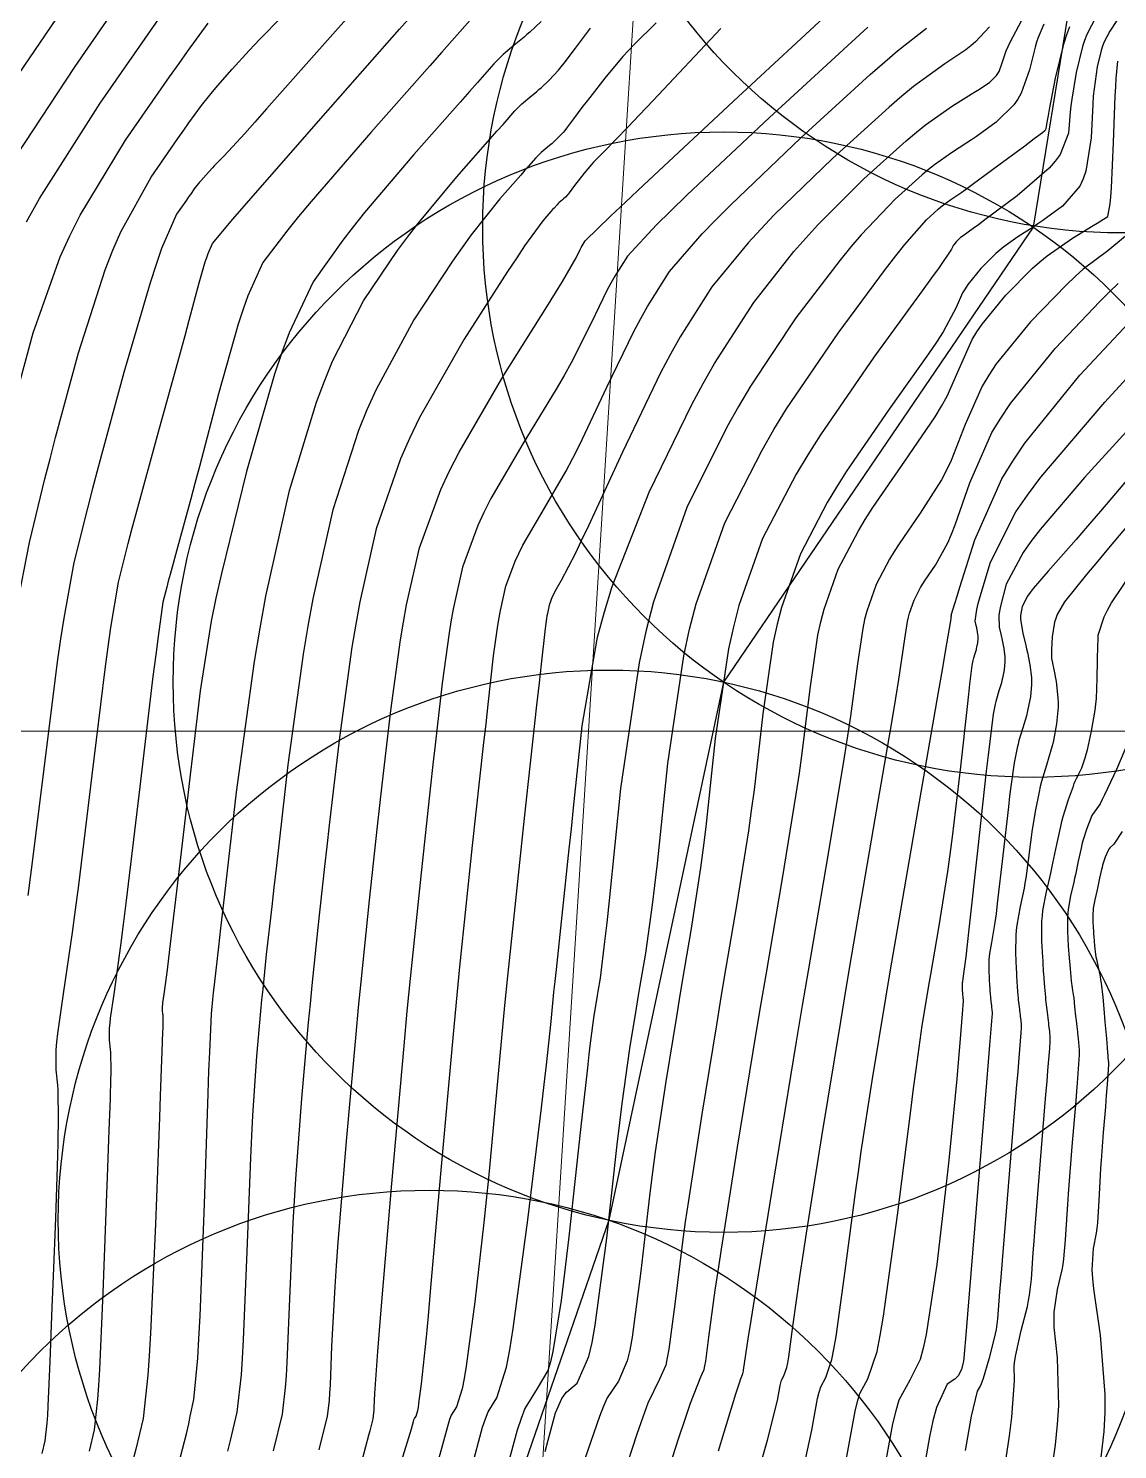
# Model space of a CAD drawing. Header units: metres. Extents: x 837117 to 838477, y 1189012 to 1191015.
# Drawn here: x 837711.4 to 837768.8, y 1189576 to 1189650.9 of the extents above; entities that cross this region are included whole.
import ezdxf

# ---------------------------------------------------------------- set-up
doc = ezdxf.new("R2010")
doc.units = ezdxf.units.M
doc.header["$LTSCALE"] = 0.3
for name, color, linetype in [('CIRCULOS', 60, 'Continuous'), ('COTAS 10', 1, 'Continuous'), ('COTAS INT', 252, 'Continuous'), ('LINEA_DE_CEROS', 61, 'Continuous')]:
    doc.layers.add(name, color=color, linetype=linetype)
doc.layers.add('COORD', color=7, linetype='Continuous', lineweight=20)
doc.layers.add('Linea_Tendencia', color=51, linetype='Continuous', lineweight=20)

msp = doc.modelspace()

# ---------------------------------------------------------------- linework, layer by layer
at = {"layer": 'CIRCULOS'}
for centre in [(837769.029, 1189669.13), (837764.358, 1189640.436), (837748.053, 1189616.454), (837741.996, 1189588.093), (837732.54, 1189560.678)]:
    msp.add_circle(centre, 29, dxfattribs=at)
at = {"layer": 'COORD'}
msp.add_line((837476.514, 1189613.872), (838476.514, 1189613.872), dxfattribs=at)
at = {"layer": 'COTAS 10'}
for points, elevation in [([(837710.796, 1189620.306), (837711.48, 1189623.82), (837712.296, 1189627.174), (837712.567, 1189628.23), (837712.857, 1189629.342), (837714.067, 1189633.82), (837715.466, 1189638.183), (837715.876, 1189639.222), (837716.295, 1189640.188), (837717.887, 1189643.067), (837719.302, 1189645.108), (837719.608, 1189645.546), (837719.878, 1189645.928), (837720.545, 1189646.847), (837721.051, 1189647.479), (837721.219, 1189647.68), (837721.399, 1189647.893), (837722.151, 1189648.757), (837723.056, 1189649.747), (837723.334, 1189650.04), (837723.623, 1189650.341), (837724.762, 1189651.495)], 1670), ([(837767.679, 1189651.536), (837767.192, 1189650.588), (837767.075, 1189650.279), (837766.965, 1189649.949), (837766.631, 1189648.586), (837766.396, 1189647.184), (837766.348, 1189646.829), (837766.308, 1189646.489), (837766.225, 1189645.382), (837765.79, 1189644.261), (837765.527, 1189643.912), (837765.203, 1189643.547), (837763.518, 1189642.09), (837761.813, 1189640.815), (837761.475, 1189640.564), (837761.196, 1189640.358), (837760.677, 1189639.985), (837760.536, 1189639.887), (837760.496, 1189639.854), (837760.455, 1189639.818), (837760.306, 1189639.669), (837760.176, 1189639.508), (837760.147, 1189639.465), (837760.122, 1189639.423), (837760.056, 1189639.277), (837759.403, 1189638.316), (837759.006, 1189637.761), (837758.517, 1189637.081), (837755.969, 1189633.579), (837753.149, 1189629.486), (837752.488, 1189628.433), (837751.878, 1189627.416), (837750.106, 1189624.031), (837748.851, 1189620.492), (837748.567, 1189619.377), (837748.311, 1189618.204), (837747.615, 1189613.478), (837747.107, 1189608.837), (837746.97, 1189607.717), (837746.833, 1189606.669), (837746.351, 1189603.478), (837745.857, 1189600.584), (837745.713, 1189599.723), (837745.565, 1189598.836), (837745.006, 1189595.415), (837744.451, 1189591.696), (837744.306, 1189590.62), (837744.165, 1189589.526), (837743.687, 1189585.408), (837743.231, 1189581.936), (837743.103, 1189581.248), (837742.975, 1189580.679), (837742.506, 1189579.613), (837741.923, 1189578.738), (837741.723, 1189578.29), (837741.507, 1189577.753), (837740.585, 1189575.071)], 1700), ([(837719.443, 1189575.632), (837719.759, 1189576.84), (837719.87, 1189577.369), (837719.91, 1189577.556), (837719.953, 1189577.76), (837720.137, 1189578.641), (837720.35, 1189580.824), (837720.41, 1189581.849), (837720.471, 1189583.057), (837720.697, 1189588.937), (837720.895, 1189594.779), (837720.938, 1189595.962), (837720.977, 1189596.957), (837721.078, 1189598.982), (837721.144, 1189599.723), (837721.161, 1189599.909), (837721.178, 1189600.086), (837721.237, 1189600.654), (837721.448, 1189602.499), (837721.561, 1189603.481), (837721.698, 1189604.668), (837722.39, 1189610.654), (837723.334, 1189617.545), (837723.63, 1189619.301), (837723.94, 1189620.991), (837725.186, 1189626.549), (837726.601, 1189631.203), (837727.019, 1189632.324), (837727.447, 1189633.371), (837729.084, 1189636.549), (837730.877, 1189639.197), (837731.403, 1189639.911), (837731.942, 1189640.617), (837733.996, 1189643.096), (837736.126, 1189645.51), (837736.43, 1189645.854), (837737.057, 1189646.563), (837737.334, 1189646.851), (837737.418, 1189646.929), (837737.504, 1189647.007), (837737.838, 1189647.285), (837738.21, 1189647.59), (837738.32, 1189647.686), (837738.432, 1189647.786), (837738.863, 1189648.188), (837739.348, 1189648.708), (837739.495, 1189648.883), (837739.647, 1189649.071), (837740.243, 1189649.861), (837741.031, 1189650.921)], 1680), ([(837731.103, 1189575.455), (837731.605, 1189577.101), (837731.711, 1189577.493), (837731.737, 1189577.572), (837731.763, 1189577.638), (837731.846, 1189577.772), (837731.938, 1189578.063), (837731.969, 1189578.228), (837732.002, 1189578.43), (837732.142, 1189579.465), (837732.392, 1189581.94), (837732.495, 1189583.049), (837732.612, 1189584.343), (837733.155, 1189590.546), (837733.8, 1189597.703), (837733.98, 1189599.597), (837734.162, 1189601.454), (837734.828, 1189607.843), (837735.407, 1189613.114), (837735.534, 1189614.265), (837735.647, 1189615.282), (837735.936, 1189617.843), (837736.154, 1189619.433), (837736.222, 1189619.839), (837736.294, 1189620.229), (837736.581, 1189621.511), (837737.063, 1189622.83), (837737.256, 1189623.242), (837737.476, 1189623.676), (837738.489, 1189625.413), (837739.733, 1189627.561), (837740.099, 1189628.253), (837740.474, 1189628.988), (837741.906, 1189631.995), (837743.32, 1189634.929), (837743.683, 1189635.617), (837744.035, 1189636.251), (837745.204, 1189638.094), (837746.929, 1189640.082), (837747.631, 1189640.808), (837748.431, 1189641.61), (837752.129, 1189645.139), (837755.779, 1189648.474), (837756.548, 1189649.153), (837757.213, 1189649.727), (837758.741, 1189650.919)], 1690), ([(837752.111, 1189574.268), (837752.699, 1189577.027), (837753.006, 1189578.706), (837753.087, 1189579.038), (837753.167, 1189579.311), (837753.442, 1189579.815), (837753.759, 1189580.752), (837753.866, 1189581.298), (837753.98, 1189581.969), (837754.458, 1189585.424), (837754.998, 1189589.555), (837755.151, 1189590.651), (837755.305, 1189591.726), (837755.873, 1189595.436), (837756.597, 1189599.806), (837756.85, 1189601.297), (837757.125, 1189602.909), (837758.305, 1189609.75), (837759.376, 1189615.92), (837759.582, 1189617.11), (837759.748, 1189618.076), (837760.021, 1189619.692), (837760.034, 1189619.815), (837760.037, 1189619.839), (837760.04, 1189619.859), (837760.044, 1189619.897), (837760.046, 1189619.908), (837760.047, 1189619.91), (837760.048, 1189619.913), (837760.05, 1189619.922), (837760.053, 1189619.93), (837760.053, 1189619.932), (837760.054, 1189619.935), (837760.055, 1189619.943), (837760.056, 1189619.952), (837760.056, 1189619.957), (837760.055, 1189619.965), (837760.053, 1189619.974), (837760.053, 1189619.976), (837760.052, 1189619.979), (837760.05, 1189619.987), (837760.237, 1189620.602), (837760.356, 1189620.986), (837760.504, 1189621.463), (837761.28, 1189623.961), (837762.718, 1189627.177), (837763.283, 1189628.108), (837763.92, 1189629.056), (837766.825, 1189632.626), (837769.626, 1189635.638)], 1710), ([(837762.943, 1189575.562), (837763.109, 1189576.735), (837763.237, 1189577.715), (837763.379, 1189579.633), (837763.368, 1189580.435), (837763.399, 1189580.71), (837763.446, 1189581.008), (837763.738, 1189582.276), (837764.057, 1189583.555), (837764.12, 1189583.859), (837764.173, 1189584.141), (837764.271, 1189584.982), (837764.361, 1189586.369), (837764.408, 1189586.996), (837764.465, 1189587.728), (837764.751, 1189591.25), (837765.036, 1189594.715), (837765.094, 1189595.412), (837765.141, 1189595.994), (837765.233, 1189597.146), (837765.251, 1189597.531), (837765.251, 1189597.631), (837765.25, 1189597.727), (837765.231, 1189598.046), (837765.194, 1189598.384), (837765.181, 1189598.492), (837765.168, 1189598.605), (837765.109, 1189599.067), (837765.05, 1189599.572), (837765.035, 1189599.714), (837765.022, 1189599.856), (837764.979, 1189600.375), (837764.947, 1189600.829), (837764.939, 1189600.931), (837764.932, 1189601.022), (837764.912, 1189601.262), (837764.889, 1189601.606), (837764.88, 1189601.763), (837764.87, 1189601.946), (837764.823, 1189602.828), (837764.827, 1189603.865), (837764.848, 1189604.147), (837764.877, 1189604.425), (837765.057, 1189605.41), (837765.285, 1189606.379), (837765.344, 1189606.648), (837765.402, 1189606.918), (837765.6, 1189607.893), (837765.811, 1189608.851), (837765.878, 1189609.11), (837765.948, 1189609.366), (837766.228, 1189610.267), (837766.478, 1189610.98), (837766.528, 1189611.118), (837766.57, 1189611.23), (837766.654, 1189611.417), (837766.713, 1189611.508), (837766.739, 1189611.558), (837766.77, 1189611.62), (837766.919, 1189611.935), (837767.107, 1189612.467), (837767.162, 1189612.666), (837767.219, 1189612.887), (837767.439, 1189613.872), (837767.625, 1189614.985), (837767.661, 1189615.286), (837767.69, 1189615.585), (837767.738, 1189616.64), (837767.748, 1189617.622), (837767.754, 1189617.874), (837767.76, 1189618.118), (837767.792, 1189618.928), (837768.096, 1189619.905), (837768.274, 1189620.254), (837768.492, 1189620.637), (837769.618, 1189622.304)], 1720)]:
    msp.add_lwpolyline(points, dxfattribs=dict(at, elevation=elevation))
at = {"layer": 'COTAS INT'}
for points, elevation in [([(837717.835, 1189654.66), (837713.863, 1189648.909), (837709.87, 1189642.834)], 1664), ([(837730.164, 1189653.67), (837727.049, 1189650.139), (837723.974, 1189646.664), (837723.349, 1189645.963), (837722.823, 1189645.376), (837721.739, 1189644.197), (837721.323, 1189643.775), (837721.217, 1189643.665), (837721.116, 1189643.558), (837720.785, 1189643.197), (837720.511, 1189642.882), (837720.445, 1189642.804), (837720.384, 1189642.73), (837720.199, 1189642.5), (837719.955, 1189642.164), (837719.857, 1189642.025), (837719.745, 1189641.865), (837719.229, 1189641.12), (837718.437, 1189639.306), (837718.151, 1189638.472), (837717.836, 1189637.495), (837716.459, 1189632.769), (837715.103, 1189627.791), (837714.802, 1189626.654), (837714.532, 1189625.622), (837713.824, 1189622.769), (837713.281, 1189619.824), (837713.116, 1189618.733), (837712.943, 1189617.524), (837712.265, 1189612.164), (837711.576, 1189606.571), (837711.397, 1189605.215)], 1672), ([(837714.287, 1189653.498), (837710.625, 1189648.103)], 1662), ([(837711.326, 1189640.721), (837712.012, 1189641.952), (837715.205, 1189646.962), (837718.415, 1189651.595)], 1666), ([(837712.149, 1189575.802), (837712.308, 1189576.463), (837712.41, 1189577.396), (837712.438, 1189577.815), (837712.467, 1189578.304), (837712.57, 1189580.65), (837712.677, 1189583.511), (837712.709, 1189584.324), (837712.74, 1189585.147), (837712.861, 1189588.198), (837712.961, 1189590.925), (837712.98, 1189591.544), (837712.995, 1189592.104), (837713.017, 1189593.637), (837712.997, 1189594.702), (837712.985, 1189594.967), (837712.97, 1189595.22), (837712.892, 1189596.025), (837712.893, 1189597.077), (837712.927, 1189597.486), (837712.976, 1189597.945), (837713.277, 1189600.027), (837713.75, 1189603.262), (837713.907, 1189604.449), (837714.075, 1189605.762), (837714.779, 1189611.554), (837715.465, 1189617.137), (837715.623, 1189618.318), (837715.766, 1189619.341), (837716.168, 1189621.718), (837716.68, 1189623.754), (837716.894, 1189624.562), (837717.139, 1189625.475), (837718.282, 1189629.655), (837719.43, 1189633.822), (837719.677, 1189634.728), (837719.895, 1189635.525), (837720.428, 1189637.509), (837720.739, 1189638.604), (837720.817, 1189638.842), (837720.891, 1189639.051), (837721.127, 1189639.572), (837722.189, 1189640.853), (837722.784, 1189641.541), (837723.509, 1189642.375), (837727.212, 1189646.594), (837730.982, 1189650.868), (837731.749, 1189651.737)], 1674), ([(837734.84, 1189651.507), (837733.74, 1189650.264), (837733.208, 1189649.661), (837732.576, 1189648.946), (837729.473, 1189645.428), (837726.32, 1189641.789), (837725.657, 1189640.998), (837725.085, 1189640.301), (837723.78, 1189638.564), (837722.988, 1189636.819), (837722.74, 1189636.117), (837722.479, 1189635.319), (837721.436, 1189631.647), (837720.429, 1189627.824), (837720.192, 1189626.932), (837719.973, 1189626.112), (837719.333, 1189623.75), (837718.889, 1189622.126), (837718.794, 1189621.772), (837718.711, 1189621.458), (837718.512, 1189620.667), (837718.252, 1189618.858), (837718.13, 1189617.903), (837717.987, 1189616.75), (837717.293, 1189610.943), (837716.574, 1189604.952), (837716.416, 1189603.683), (837716.276, 1189602.583), (837715.919, 1189600.016), (837715.736, 1189598.753), (837715.706, 1189598.474), (837715.685, 1189598.226), (837715.685, 1189597.587), (837715.732, 1189597.098), (837715.741, 1189596.945), (837715.749, 1189596.784), (837715.761, 1189596.137), (837715.747, 1189595.207), (837715.738, 1189594.867), (837715.727, 1189594.491), (837715.666, 1189592.835), (837715.57, 1189590.372), (837715.537, 1189589.487), (837715.5, 1189588.514), (837715.342, 1189584.267), (837715.164, 1189580.228), (837715.115, 1189579.386), (837715.067, 1189578.664), (837714.891, 1189577.057), (837714.617, 1189575.919)], 1676), ([(837726.737, 1189575.995), (837726.888, 1189576.567), (837727.186, 1189577.747), (837727.283, 1189578.609), (837727.308, 1189578.982), (837727.333, 1189579.412), (837727.416, 1189581.452), (837727.581, 1189584.582), (837727.658, 1189585.701), (837727.747, 1189586.928), (837728.182, 1189592.27), (837728.685, 1189597.9), (837728.817, 1189599.309), (837728.947, 1189600.654), (837729.391, 1189604.968), (837729.823, 1189608.868), (837729.945, 1189609.951), (837730.067, 1189611.036), (837730.518, 1189614.968), (837731.026, 1189618.678), (837731.185, 1189619.624), (837731.352, 1189620.534), (837732.023, 1189623.526), (837733.146, 1189626.603), (837733.598, 1189627.565), (837734.111, 1189628.576), (837736.474, 1189632.629), (837738.738, 1189636.236), (837739.188, 1189636.966), (837739.563, 1189637.579), (837740.28, 1189638.822), (837740.488, 1189639.254), (837740.542, 1189639.355), (837740.594, 1189639.448), (837740.766, 1189639.72), (837742.099, 1189641.015), (837742.883, 1189641.754), (837743.847, 1189642.658), (837748.825, 1189647.296), (837753.791, 1189651.902)], 1686), ([(837710.61, 1189630.894), (837711.675, 1189634.871), (837713.097, 1189638.87), (837713.601, 1189639.971), (837714.153, 1189641.07), (837716.546, 1189645.015), (837718.858, 1189648.352), (837719.359, 1189649.067), (837719.8, 1189649.691), (837720.891, 1189651.194)], 1668), ([(837738.434, 1189651.272), (837737.842, 1189650.719), (837737.687, 1189650.581), (837737.536, 1189650.449), (837737.024, 1189650.028), (837736.564, 1189649.646), (837736.445, 1189649.539), (837736.33, 1189649.431), (837735.948, 1189649.035), (837735.085, 1189648.059), (837734.667, 1189647.586), (837734.171, 1189647.024), (837731.735, 1189644.262), (837729.131, 1189641.203), (837728.53, 1189640.455), (837727.981, 1189639.749), (837726.432, 1189637.557), (837725.155, 1189634.859), (837724.778, 1189633.835), (837724.391, 1189632.691), (837722.907, 1189627.557), (837721.59, 1189622.182), (837721.307, 1189620.886), (837721.06, 1189619.674), (837720.464, 1189615.989), (837720.07, 1189612.596), (837719.95, 1189611.567), (837719.825, 1189610.499), (837719.335, 1189606.322), (837718.899, 1189602.658), (837718.808, 1189601.915), (837718.731, 1189601.289), (837718.56, 1189600.006), (837718.496, 1189599.56), (837718.485, 1189599.462), (837718.478, 1189599.374), (837718.478, 1189599.149), (837718.495, 1189598.976), (837718.498, 1189598.922), (837718.5, 1189598.865), (837718.505, 1189598.637), (837718.5, 1189598.309), (837718.497, 1189598.189), (837718.493, 1189598.057), (837718.471, 1189597.473), (837718.4, 1189595.597), (837718.365, 1189594.65), (837718.323, 1189593.518), (837718.114, 1189587.884), (837717.862, 1189582.151), (837717.793, 1189580.957), (837717.723, 1189579.932), (837717.474, 1189577.651), (837717.085, 1189576.036), (837716.928, 1189575.431)], 1678), ([(837744.497, 1189651.21), (837743.335, 1189650.056), (837743.037, 1189649.739), (837742.749, 1189649.422), (837741.792, 1189648.287), (837740.998, 1189647.272), (837740.813, 1189647.031), (837740.642, 1189646.808), (837740.151, 1189646.147), (837739.78, 1189645.654), (837739.685, 1189645.537), (837739.593, 1189645.428), (837739.291, 1189645.104), (837739.023, 1189644.853), (837738.953, 1189644.791), (837738.884, 1189644.731), (837738.653, 1189644.541), (837738.444, 1189644.368), (837738.39, 1189644.319), (837738.338, 1189644.27), (837738.165, 1189644.091), (837737.774, 1189643.649), (837737.585, 1189643.435), (837737.361, 1189643.181), (837736.257, 1189641.93), (837734.753, 1189640.031), (837734.276, 1189639.368), (837733.773, 1189638.645), (837731.736, 1189635.542), (837729.738, 1189631.884), (837729.259, 1189630.812), (837728.812, 1189629.715), (837727.465, 1189625.542), (837726.411, 1189620.839), (837726.148, 1189619.408), (837725.898, 1189617.922), (837725.099, 1189612.092), (837724.488, 1189606.791), (837724.356, 1189605.638), (837724.24, 1189604.622), (837723.955, 1189602.092), (837723.768, 1189600.275), (837723.713, 1189599.709), (837723.657, 1189599.116), (837723.446, 1189596.745), (837723.234, 1189593.614), (837723.178, 1189592.541), (837723.124, 1189591.38), (837722.936, 1189586.442), (837722.747, 1189581.787), (837722.691, 1189580.804), (837722.633, 1189579.954), (837722.412, 1189577.986), (837722.057, 1189576.479), (837721.914, 1189575.919)], 1682), ([(837747.899, 1189650.911), (837744.341, 1189647.113), (837743.62, 1189646.349), (837743.014, 1189645.709), (837741.78, 1189644.437), (837741.32, 1189643.98), (837741.202, 1189643.854), (837741.088, 1189643.729), (837740.709, 1189643.28), (837740.395, 1189642.878), (837740.322, 1189642.783), (837740.254, 1189642.694), (837740.06, 1189642.433), (837739.913, 1189642.238), (837739.875, 1189642.191), (837739.839, 1189642.148), (837739.719, 1189642.02), (837739.613, 1189641.921), (837739.585, 1189641.896), (837739.558, 1189641.873), (837739.467, 1189641.797), (837739.384, 1189641.729), (837739.363, 1189641.709), (837739.342, 1189641.69), (837739.274, 1189641.619), (837739.119, 1189641.444), (837739.044, 1189641.359), (837738.955, 1189641.259), (837738.519, 1189640.764), (837737.565, 1189639.445), (837737.15, 1189638.824), (837736.669, 1189638.094), (837734.389, 1189634.534), (837732.029, 1189630.396), (837731.499, 1189629.301), (837731.022, 1189628.228), (837729.744, 1189624.534), (837728.882, 1189620.686), (837728.667, 1189619.516), (837728.462, 1189618.3), (837727.808, 1189613.53), (837727.278, 1189608.914), (837727.15, 1189607.795), (837727.031, 1189606.745), (837726.673, 1189603.53), (837726.357, 1189600.464), (837726.265, 1189599.509), (837726.171, 1189598.508), (837725.814, 1189594.507), (837725.491, 1189590.271), (837725.418, 1189589.121), (837725.352, 1189587.981), (837725.176, 1189583.947), (837725.04, 1189580.6), (837725, 1189579.893), (837724.958, 1189579.281), (837724.799, 1189577.866), (837724.314, 1189575.942)], 1684), ([(837755.647, 1189650.969), (837754.785, 1189650.188), (837750.477, 1189646.217), (837746.139, 1189642.134), (837745.257, 1189641.281), (837744.514, 1189640.549), (837742.985, 1189638.907), (837742.314, 1189637.85), (837742.113, 1189637.486), (837741.904, 1189637.091), (837741.093, 1189635.409), (837740.018, 1189633.283), (837739.644, 1189632.609), (837739.235, 1189631.898), (837737.481, 1189629.021), (837735.793, 1189626.126), (837735.427, 1189625.404), (837735.104, 1189624.716), (837734.302, 1189622.519), (837733.823, 1189620.381), (837733.704, 1189619.731), (837733.59, 1189619.056), (837733.227, 1189616.405), (837732.857, 1189613.159), (837732.74, 1189612.108), (837732.615, 1189610.991), (837732.11, 1189606.405), (837731.536, 1189600.843), (837731.369, 1189599.11), (837731.198, 1189597.293), (837730.55, 1189590.033), (837730.004, 1189583.585), (837729.897, 1189582.28), (837729.81, 1189581.184), (837729.656, 1189578.957), (837729.626, 1189578.225), (837729.617, 1189578.07), (837729.608, 1189577.937), (837729.573, 1189577.627), (837729.466, 1189577.204), (837729.412, 1189576.998), (837729.347, 1189576.754), (837729.02, 1189575.555)], 1688), ([(837762.069, 1189650.985), (837761.328, 1189650.206), (837761.082, 1189649.995), (837760.817, 1189649.786), (837759.713, 1189649.047), (837758.06, 1189647.841), (837757.45, 1189647.337), (837756.773, 1189646.76), (837753.781, 1189644.06), (837750.723, 1189641.086), (837750.006, 1189640.335), (837749.344, 1189639.616), (837747.423, 1189637.282), (837745.755, 1189634.652), (837745.254, 1189633.747), (837744.735, 1189632.766), (837742.718, 1189628.582), (837740.929, 1189624.693), (837740.554, 1189623.897), (837740.23, 1189623.223), (837739.496, 1189621.804), (837739.159, 1189621.225), (837739.085, 1189621.081), (837739.021, 1189620.943), (837738.86, 1189620.504), (837738.765, 1189620.076), (837738.741, 1189619.946), (837738.718, 1189619.811), (837738.645, 1189619.281), (837738.437, 1189617.405), (837738.329, 1189616.422), (837738.199, 1189615.237), (837737.546, 1189609.281), (837736.834, 1189602.602), (837736.667, 1189600.96), (837736.512, 1189599.41), (837735.667, 1189590.318), (837735.548, 1189589.149), (837735.424, 1189587.983), (837734.943, 1189583.795), (837734.484, 1189580.407), (837734.375, 1189579.746), (837734.274, 1189579.206), (837733.974, 1189578.255), (837733.702, 1189577.816), (837733.618, 1189577.599), (837733.531, 1189577.34), (837733.185, 1189576.059), (837732.537, 1189573.732)], 1692), ([(837734.764, 1189575.017), (837735.351, 1189577.188), (837735.499, 1189577.626), (837735.641, 1189577.994), (837736.103, 1189578.737), (837736.611, 1189580.349), (837736.782, 1189581.264), (837736.967, 1189582.384), (837737.743, 1189588.124), (837738.456, 1189594.027), (837738.601, 1189595.25), (837738.722, 1189596.293), (837738.968, 1189598.575), (837739.115, 1189600.109), (837739.174, 1189600.682), (837739.24, 1189601.318), (837739.545, 1189604.152), (837739.922, 1189607.664), (837740.034, 1189608.728), (837740.149, 1189609.832), (837740.591, 1189614.152), (837741.414, 1189618.827), (837741.769, 1189620.155), (837742.18, 1189621.498), (837744.122, 1189626.469), (837746.369, 1189631.085), (837746.972, 1189632.203), (837747.566, 1189633.253), (837749.642, 1189636.469), (837751.759, 1189639.15), (837752.38, 1189639.863), (837753.015, 1189640.562), (837755.433, 1189642.982), (837757.679, 1189644.993), (837758.206, 1189645.435), (837758.692, 1189645.828), (837760.104, 1189646.831), (837761.103, 1189647.437), (837761.328, 1189647.578), (837761.531, 1189647.708), (837762.079, 1189648.083), (837762.423, 1189648.421), (837762.498, 1189648.527), (837762.563, 1189648.64), (837762.725, 1189649.093), (837762.945, 1189649.732), (837763.048, 1189649.962), (837763.168, 1189650.214), (837763.753, 1189651.315)], 1694), ([(837764.918, 1189651.128), (837764.623, 1189650.438), (837764.542, 1189650.19), (837764.462, 1189649.918), (837764.177, 1189648.733), (837763.734, 1189647.491), (837763.555, 1189647.183), (837763.351, 1189646.891), (837762.408, 1189645.966), (837761.377, 1189645.219), (837761.118, 1189645.039), (837760.87, 1189644.871), (837760.066, 1189644.361), (837759.165, 1189643.72), (837758.855, 1189643.47), (837758.518, 1189643.187), (837757.085, 1189641.903), (837755.307, 1189640.039), (837754.754, 1189639.39), (837754.175, 1189638.684), (837751.861, 1189635.656), (837749.468, 1189632.053), (837748.838, 1189630.984), (837748.223, 1189629.885), (837746.117, 1189625.656), (837744.356, 1189620.691), (837743.958, 1189619.126), (837743.598, 1189617.479), (837742.621, 1189610.848), (837742.016, 1189604.954), (837741.891, 1189603.772), (837741.784, 1189602.786), (837741.549, 1189600.848), (837741.428, 1189600.143), (837741.393, 1189599.932), (837741.357, 1189599.716), (837741.221, 1189598.882), (837741.027, 1189597.429), (837740.955, 1189596.823), (837740.875, 1189596.128), (837740.52, 1189592.882), (837740.115, 1189589.173), (837740.004, 1189588.187), (837739.893, 1189587.218), (837739.495, 1189583.864), (837739.06, 1189581.182), (837738.926, 1189580.635), (837738.786, 1189580.174), (837738.231, 1189579.219), (837737.579, 1189578.172), (837737.379, 1189577.653), (837737.17, 1189577.035), (837736.344, 1189573.975)], 1696), ([(837738.65, 1189575.899), (837738.806, 1189576.512), (837739.201, 1189577.951), (837739.533, 1189578.692), (837739.65, 1189578.867), (837739.779, 1189579.029), (837740.332, 1189579.502), (837740.951, 1189580.909), (837741.12, 1189581.659), (837741.289, 1189582.567), (837741.891, 1189587.146), (837742.441, 1189592.087), (837742.577, 1189593.222), (837742.706, 1189594.256), (837743.113, 1189597.148), (837743.461, 1189599.276), (837743.553, 1189599.828), (837743.643, 1189600.363), (837743.95, 1189602.163), (837744.308, 1189604.727), (837744.43, 1189605.745), (837744.562, 1189606.896), (837745.118, 1189612.163), (837745.955, 1189617.842), (837746.262, 1189619.252), (837746.604, 1189620.591), (837748.112, 1189624.844), (837750.076, 1189628.685), (837750.704, 1189629.765), (837751.37, 1189630.853), (837754.08, 1189634.844), (837756.59, 1189638.218), (837757.128, 1189638.917), (837757.599, 1189639.515), (837758.736, 1189640.825), (837759.358, 1189641.381), (837759.504, 1189641.504), (837759.638, 1189641.612), (837760.029, 1189641.89), (837760.608, 1189642.284), (837760.862, 1189642.466), (837761.156, 1189642.679), (837762.554, 1189643.712), (837763.917, 1189644.729), (837764.416, 1189645.102), (837764.856, 1189645.43), (837764.97, 1189645.525), (837764.992, 1189645.548), (837765.01, 1189645.568), (837765.039, 1189645.628), (837765.116, 1189646.065), (837765.164, 1189646.324), (837765.224, 1189646.642), (837765.536, 1189648.289), (837765.99, 1189650.143), (837766.14, 1189650.592), (837766.299, 1189651.013)], 1698), ([(837768.772, 1189651.328), (837768.397, 1189650.77), (837768.085, 1189650.164), (837768.01, 1189649.966), (837767.94, 1189649.754), (837767.726, 1189648.883), (837767.567, 1189647.726), (837767.531, 1189647.335), (837767.499, 1189646.913), (837767.411, 1189645.136), (837767.141, 1189643.382), (837766.993, 1189642.976), (837766.814, 1189642.604), (837765.906, 1189641.544), (837764.868, 1189640.787), (837764.607, 1189640.606), (837764.358, 1189640.436), (837763.555, 1189639.924), (837762.815, 1189639.405), (837762.605, 1189639.231), (837762.393, 1189639.044), (837761.61, 1189638.26), (837760.924, 1189637.415), (837760.773, 1189637.19), (837760.639, 1189636.968), (837760.296, 1189636.198), (837759.616, 1189634.923), (837759.27, 1189634.382), (837758.854, 1189633.761), (837756.782, 1189630.841), (837754.531, 1189627.573), (837754.002, 1189626.733), (837753.516, 1189625.92), (837752.101, 1189623.218), (837751.099, 1189620.393), (837750.872, 1189619.503), (837750.668, 1189618.566), (837750.112, 1189614.793), (837749.653, 1189610.778), (837749.509, 1189609.689), (837749.358, 1189608.61), (837748.753, 1189604.793), (837748.071, 1189600.805), (837747.873, 1189599.619), (837747.669, 1189598.396), (837746.899, 1189593.681), (837746.195, 1189589.135), (837746.034, 1189588.019), (837745.888, 1189586.964), (837745.484, 1189583.67), (837745.173, 1189581.306), (837745.086, 1189580.837), (837744.999, 1189580.45), (837744.679, 1189579.723), (837744.067, 1189578.447), (837743.796, 1189577.713), (837743.48, 1189576.813), (837741.969, 1189572.19)], 1702), ([(837743.955, 1189571.215), (837745.676, 1189576.579), (837746.019, 1189577.612), (837746.304, 1189578.448), (837746.853, 1189579.834), (837747.023, 1189580.22), (837747.069, 1189580.426), (837747.116, 1189580.675), (837747.281, 1189581.932), (837747.612, 1189584.403), (837747.763, 1189585.418), (837747.939, 1189586.575), (837748.791, 1189591.948), (837749.773, 1189597.956), (837750.032, 1189599.514), (837750.286, 1189601.026), (837751.154, 1189606.108), (837751.883, 1189610.551), (837752.049, 1189611.662), (837752.198, 1189612.72), (837752.609, 1189616.108), (837753.024, 1189618.928), (837753.177, 1189619.628), (837753.347, 1189620.294), (837754.096, 1189622.406), (837755.153, 1189624.425), (837755.517, 1189625.033), (837755.912, 1189625.661), (837757.594, 1189628.103), (837759.192, 1189630.441), (837759.533, 1189631.004), (837759.83, 1189631.529), (837760.536, 1189633.12), (837761.156, 1189634.513), (837761.399, 1189634.915), (837761.672, 1189635.323), (837762.914, 1189636.852), (837764.331, 1189638.27), (837764.715, 1189638.608), (837765.094, 1189638.922), (837766.434, 1189639.862), (837767.52, 1189640.514), (837767.739, 1189640.647), (837767.923, 1189640.76), (837768.294, 1189640.999), (837768.426, 1189641.66), (837768.46, 1189642.039), (837768.492, 1189642.504), (837768.597, 1189644.89), (837768.69, 1189647.338), (837768.714, 1189647.841), (837768.738, 1189648.268), (837768.821, 1189649.18)], 1704), ([(837769.22, 1189639.96), (837768.3, 1189639.195), (837766.999, 1189638.217), (837766.571, 1189637.834), (837766.114, 1189637.403), (837764.218, 1189635.443), (837762.42, 1189633.23), (837762.025, 1189632.64), (837761.674, 1189632.059), (837760.776, 1189630.041), (837760.043, 1189628.135), (837759.796, 1189627.625), (837759.529, 1189627.121), (837758.407, 1189625.366), (837757.293, 1189623.748), (837757.032, 1189623.332), (837756.791, 1189622.93), (837756.09, 1189621.593), (837755.594, 1189620.194), (837755.482, 1189619.754), (837755.381, 1189619.29), (837755.106, 1189617.423), (837754.744, 1189614.661), (837754.588, 1189613.634), (837754.408, 1189612.493), (837753.555, 1189607.423), (837752.5, 1189601.247), (837752.192, 1189599.409), (837751.878, 1189597.516), (837750.684, 1189590.214), (837749.684, 1189584.015), (837749.491, 1189582.816), (837749.336, 1189581.842), (837749.077, 1189580.195), (837749.058, 1189580.045), (837749.052, 1189580.015), (837749.047, 1189579.991), (837749.027, 1189579.945), (837748.961, 1189579.78), (837748.927, 1189579.681), (837748.887, 1189579.558), (837748.682, 1189578.92), (837748.066, 1189576.911), (837747.766, 1189575.924)], 1706), ([(837750.09, 1189575.513), (837750.366, 1189576.5), (837750.887, 1189578.6), (837751.029, 1189579.379), (837751.067, 1189579.532), (837751.104, 1189579.659), (837751.232, 1189579.893), (837751.379, 1189580.327), (837751.428, 1189580.581), (837751.481, 1189580.892), (837751.703, 1189582.494), (837752.087, 1189585.234), (837752.241, 1189586.262), (837752.417, 1189587.406), (837753.228, 1189592.511), (837754.223, 1189598.567), (837754.515, 1189600.312), (837754.814, 1189602.086), (837755.957, 1189608.738), (837756.933, 1189614.434), (837757.128, 1189615.607), (837757.29, 1189616.603), (837757.603, 1189618.738), (837757.738, 1189619.652), (837757.787, 1189619.879), (837757.842, 1189620.095), (837758.085, 1189620.78), (837758.428, 1189621.435), (837758.546, 1189621.632), (837758.674, 1189621.836), (837759.22, 1189622.628), (837759.867, 1189623.802), (837760.059, 1189624.246), (837760.257, 1189624.742), (837761.016, 1189626.963), (837762.191, 1189629.604), (837762.651, 1189630.364), (837763.168, 1189631.137), (837765.521, 1189634.034), (837767.87, 1189636.52), (837768.384, 1189637.034), (837768.84, 1189637.473)], 1708), ([(837754.511, 1189575.454), (837754.982, 1189578.034), (837755.107, 1189578.543), (837755.23, 1189578.963), (837755.653, 1189579.738), (837756.14, 1189581.177), (837756.303, 1189582.016), (837756.478, 1189583.046), (837757.213, 1189588.355), (837757.909, 1189593.877), (837758.06, 1189595.041), (837758.192, 1189596.047), (837758.519, 1189598.362), (837758.779, 1189599.93), (837758.869, 1189600.465), (837758.968, 1189601.044), (837759.392, 1189603.5), (837759.858, 1189606.469), (837759.984, 1189607.371), (837760.108, 1189608.309), (837760.544, 1189611.985), (837760.897, 1189615.18), (837760.968, 1189615.815), (837761.028, 1189616.34), (837761.15, 1189617.332), (837761.203, 1189617.601), (837761.22, 1189617.67), (837761.237, 1189617.737), (837761.304, 1189617.963), (837761.369, 1189618.177), (837761.384, 1189618.237), (837761.399, 1189618.298), (837761.441, 1189618.521), (837761.461, 1189618.747), (837761.462, 1189618.81), (837761.46, 1189618.873), (837761.433, 1189619.098), (837761.388, 1189619.323), (837761.36, 1189619.447), (837761.306, 1189619.672), (837761.395, 1189620.286), (837761.471, 1189620.594), (837761.57, 1189620.962), (837762.113, 1189622.787), (837763.454, 1189625.428), (837764.057, 1189626.309), (837764.759, 1189627.256), (837768.129, 1189631.217), (837771.382, 1189634.755)], 1712), ([(837769.647, 1189630.07), (837767.073, 1189627.235), (837764.725, 1189624.502), (837764.241, 1189623.867), (837763.829, 1189623.284), (837762.945, 1189621.614), (837762.635, 1189620.46), (837762.586, 1189620.202), (837762.552, 1189619.971), (837762.562, 1189619.357), (837762.668, 1189618.916), (837762.722, 1189618.672), (837762.81, 1189618.231), (837762.863, 1189617.788), (837762.867, 1189617.666), (837762.867, 1189617.543), (837762.827, 1189617.1), (837762.744, 1189616.661), (837762.716, 1189616.542), (837762.685, 1189616.424), (837762.558, 1189616.004), (837762.426, 1189615.562), (837762.392, 1189615.43), (837762.36, 1189615.294), (837762.256, 1189614.766), (837762.072, 1189613.324), (837761.988, 1189612.61), (837761.891, 1189611.761), (837761.426, 1189607.56), (837760.971, 1189603.432), (837760.881, 1189602.629), (837760.806, 1189601.974), (837760.663, 1189600.834), (837760.631, 1189600.657), (837760.625, 1189600.609), (837760.621, 1189600.562), (837760.619, 1189600.394), (837760.625, 1189600.244), (837760.627, 1189600.208), (837760.635, 1189600.072), (837760.642, 1189599.991), (837760.644, 1189599.969), (837760.646, 1189599.949), (837760.654, 1189599.881), (837760.661, 1189599.822), (837760.663, 1189599.807), (837760.664, 1189599.793), (837760.669, 1189599.75), (837760.672, 1189599.709), (837760.672, 1189599.684), (837760.669, 1189599.635), (837760.615, 1189598.977), (837760.542, 1189598.092), (837760.332, 1189595.553), (837760.013, 1189592.14), (837759.904, 1189591.099), (837759.785, 1189590.017), (837759.282, 1189585.767), (837758.723, 1189582.08), (837758.569, 1189581.354), (837758.415, 1189580.756), (837757.863, 1189579.66), (837757.292, 1189578.615), (837757.127, 1189578.049), (837756.958, 1189577.362), (837756.323, 1189573.882)], 1714), ([(837771.062, 1189629.188), (837767.903, 1189625.47), (837767.22, 1189624.673), (837766.62, 1189623.977), (837765.145, 1189622.302), (837764.367, 1189621.397), (837764.207, 1189621.187), (837764.071, 1189620.994), (837763.778, 1189620.441), (837763.701, 1189619.959), (837763.7, 1189619.81), (837763.709, 1189619.655), (837763.817, 1189619.042), (837763.976, 1189618.385), (837764.017, 1189618.203), (837764.056, 1189618.021), (837764.188, 1189617.363), (837764.267, 1189616.704), (837764.273, 1189616.522), (837764.272, 1189616.339), (837764.213, 1189615.678), (837764.089, 1189615.025), (837764.047, 1189614.847), (837764.002, 1189614.671), (837763.812, 1189614.045), (837763.615, 1189613.386), (837763.565, 1189613.19), (837763.517, 1189612.987), (837763.362, 1189612.201), (837763.185, 1189610.948), (837763.123, 1189610.45), (837763.055, 1189609.887), (837762.764, 1189607.31), (837762.473, 1189604.78), (837762.406, 1189604.247), (837762.344, 1189603.786), (837762.17, 1189602.728), (837762.064, 1189602.151), (837762.046, 1189601.995), (837762.033, 1189601.839), (837762.024, 1189601.288), (837762.047, 1189600.797), (837762.052, 1189600.679), (837762.058, 1189600.569), (837762.079, 1189600.237), (837762.1, 1189599.969), (837762.106, 1189599.9), (837762.113, 1189599.833), (837762.139, 1189599.609), (837762.163, 1189599.416), (837762.169, 1189599.369), (837762.174, 1189599.324), (837762.19, 1189599.182), (837762.198, 1189599.048), (837762.198, 1189598.967), (837762.191, 1189598.805), (837762.069, 1189597.318), (837761.997, 1189596.441), (837761.907, 1189595.362), (837761.446, 1189589.783), (837760.986, 1189584.215), (837760.898, 1189583.143), (837760.827, 1189582.274), (837760.712, 1189580.83), (837760.689, 1189580.666), (837760.676, 1189580.604), (837760.66, 1189580.534), (837760.58, 1189580.223), (837760.404, 1189579.888), (837760.327, 1189579.804), (837760.239, 1189579.723), (837759.822, 1189579.463), (837759.262, 1189578.223), (837759.084, 1189577.524), (837758.896, 1189576.671), (837758.135, 1189572.309)], 1716), ([(837771.76, 1189627.58), (837768.423, 1189623.62), (837767.746, 1189622.81), (837767.177, 1189622.124), (837766.011, 1189620.68), (837765.628, 1189620.012), (837765.551, 1189619.815), (837765.487, 1189619.612), (837765.362, 1189618.837), (837765.332, 1189618.172), (837765.328, 1189618.038), (837765.325, 1189617.927), (837765.333, 1189617.708), (837765.38, 1189617.477), (837765.403, 1189617.357), (837765.43, 1189617.214), (837765.566, 1189616.496), (837765.67, 1189615.62), (837765.678, 1189615.377), (837765.677, 1189615.135), (837765.599, 1189614.256), (837765.434, 1189613.388), (837765.378, 1189613.152), (837765.318, 1189612.917), (837765.066, 1189612.086), (837764.803, 1189611.211), (837764.737, 1189610.949), (837764.674, 1189610.679), (837764.469, 1189609.635), (837764.298, 1189608.572), (837764.257, 1189608.29), (837764.219, 1189608.013), (837764.101, 1189607.06), (837763.975, 1189606.128), (837763.931, 1189605.865), (837763.883, 1189605.599), (837763.677, 1189604.622), (837763.498, 1189603.645), (837763.467, 1189603.38), (837763.445, 1189603.116), (837763.43, 1189602.183), (837763.468, 1189601.351), (837763.478, 1189601.151), (837763.488, 1189600.964), (837763.522, 1189600.401), (837763.558, 1189599.948), (837763.569, 1189599.831), (837763.58, 1189599.717), (837763.624, 1189599.338), (837763.665, 1189599.011), (837763.675, 1189598.93), (837763.684, 1189598.854), (837763.711, 1189598.614), (837763.724, 1189598.388), (837763.725, 1189598.32), (837763.724, 1189598.249), (837763.712, 1189597.975), (837763.605, 1189596.656), (837763.545, 1189595.926), (837763.472, 1189595.039), (837763.098, 1189590.517), (837762.726, 1189585.972), (837762.653, 1189585.069), (837762.594, 1189584.321), (837762.491, 1189582.906), (837762.411, 1189582.332), (837762.366, 1189582.114), (837762.311, 1189581.871), (837762.03, 1189580.78), (837761.724, 1189579.755), (837761.653, 1189579.554), (837761.588, 1189579.388), (837761.404, 1189579.086), (837761.092, 1189577.764), (837760.947, 1189576.955), (837760.776, 1189575.953)], 1718), ([(837769.393, 1189613.344), (837768.754, 1189611.852), (837768.126, 1189610.523), (837767.995, 1189610.262), (837767.883, 1189610.049), (837767.634, 1189609.667), (837767.489, 1189609.479), (837767.442, 1189609.387), (837767.393, 1189609.279), (837767.19, 1189608.746), (837766.985, 1189608.088), (837766.934, 1189607.901), (837766.885, 1189607.712), (837766.731, 1189607.012), (837766.587, 1189606.3), (837766.544, 1189606.104), (837766.501, 1189605.907), (837766.335, 1189605.199), (837766.203, 1189604.481), (837766.182, 1189604.277), (837766.166, 1189604.072), (837766.164, 1189603.314), (837766.209, 1189602.544), (837766.224, 1189602.331), (837766.24, 1189602.118), (837766.304, 1189601.35), (837766.368, 1189600.707), (837766.383, 1189600.574), (837766.397, 1189600.46), (837766.438, 1189600.208), (837766.475, 1189599.998), (837766.487, 1189599.911), (837766.499, 1189599.811), (837766.548, 1189599.343), (837766.597, 1189598.848), (837766.609, 1189598.731), (837766.621, 1189598.623), (837766.658, 1189598.304), (837766.693, 1189598.018), (837766.703, 1189597.93), (837766.714, 1189597.839), (837766.752, 1189597.478), (837766.777, 1189597.066), (837766.778, 1189596.942), (837766.777, 1189596.814), (837766.754, 1189596.316), (837766.677, 1189595.332), (837766.642, 1189594.897), (837766.601, 1189594.392), (837766.403, 1189591.984), (837766.204, 1189589.484), (837766.163, 1189588.922), (837766.128, 1189588.416), (837766.05, 1189587.058), (837765.962, 1189586.053), (837765.92, 1189585.77), (837765.871, 1189585.485), (837765.629, 1189584.44), (837765.453, 1189583.243), (837765.445, 1189582.863), (837765.454, 1189582.461), (837765.633, 1189580.836), (837765.688, 1189578.312), (837765.619, 1189577.345), (837765.513, 1189576.261), (837764.825, 1189571.377)], 1722), ([(837769.053, 1189608.59), (837768.615, 1189607.916), (837768.408, 1189607.727), (837768.356, 1189607.656), (837768.307, 1189607.577), (837768.151, 1189607.224), (837768.022, 1189606.81), (837767.99, 1189606.692), (837767.959, 1189606.573), (837767.862, 1189606.132), (837767.771, 1189605.683), (837767.717, 1189605.435), (837767.612, 1189604.989), (837767.529, 1189604.536), (837767.516, 1189604.408), (837767.506, 1189604.278), (837767.504, 1189603.801), (837767.533, 1189603.315), (837767.542, 1189603.181), (837767.552, 1189603.047), (837767.593, 1189602.562), (837767.65, 1189602.093), (837767.67, 1189601.969), (837767.693, 1189601.847), (837767.789, 1189601.425), (837767.892, 1189600.937), (837767.918, 1189600.773), (837767.944, 1189600.597), (837768.028, 1189599.856), (837768.105, 1189599.021), (837768.126, 1189598.784), (837768.146, 1189598.546), (837768.22, 1189597.666), (837768.28, 1189596.93), (837768.292, 1189596.783), (837768.303, 1189596.659), (837768.324, 1189596.416), (837768.322, 1189596.222), (837768.317, 1189596.13), (837768.311, 1189596.021), (837768.275, 1189595.486), (837768.213, 1189594.67), (837768.19, 1189594.383), (837768.165, 1189594.069), (837768.055, 1189592.717), (837767.944, 1189591.241), (837767.918, 1189590.848), (837767.895, 1189590.463), (837767.83, 1189589.133), (837767.752, 1189587.965), (837767.721, 1189587.682), (837767.685, 1189587.416), (837767.521, 1189586.603), (837767.46, 1189585.478), (837767.49, 1189585.016), (837767.54, 1189584.488), (837767.888, 1189582.038), (837768.139, 1189578.909), (837768.129, 1189577.954), (837768.083, 1189576.96), (837767.627, 1189573.05)], 1724)]:
    msp.add_lwpolyline(points, dxfattribs=dict(at, elevation=elevation))
at = {"layer": 'LINEA_DE_CEROS'}
msp.add_lwpolyline([(837698.085, 1189848.677), (837689.342, 1189821.084), (837712.507, 1189803.637), (837735.353, 1189785.775), (837760.703, 1189771.69), (837779.938, 1189749.987), (837771.514, 1189722.238), (837758.693, 1189696.226), (837769.029, 1189669.13), (837764.358, 1189640.436), (837748.053, 1189616.454), (837741.996, 1189588.093), (837732.54, 1189560.678), (837724.959, 1189532.911), (837729.694, 1189504.3), (837736.287, 1189476.06), (837737.58, 1189447.088), (837729.608, 1189419.206), (837725.281, 1189390.53), (837726.152, 1189361.771), (837723.733, 1189332.872)], dxfattribs=at)
at = {"layer": 'Linea_Tendencia'}
msp.add_lwpolyline([(838041.852, 1190952.651), (838165.343, 1190589.154), (838075.416, 1190256.306), (838109.489, 1190042.064), (837622.868, 1190250.641), (837754.279, 1189827.032), (837723.495, 1189335.311)], dxfattribs=at)

doc.saveas('drawing.dxf')
